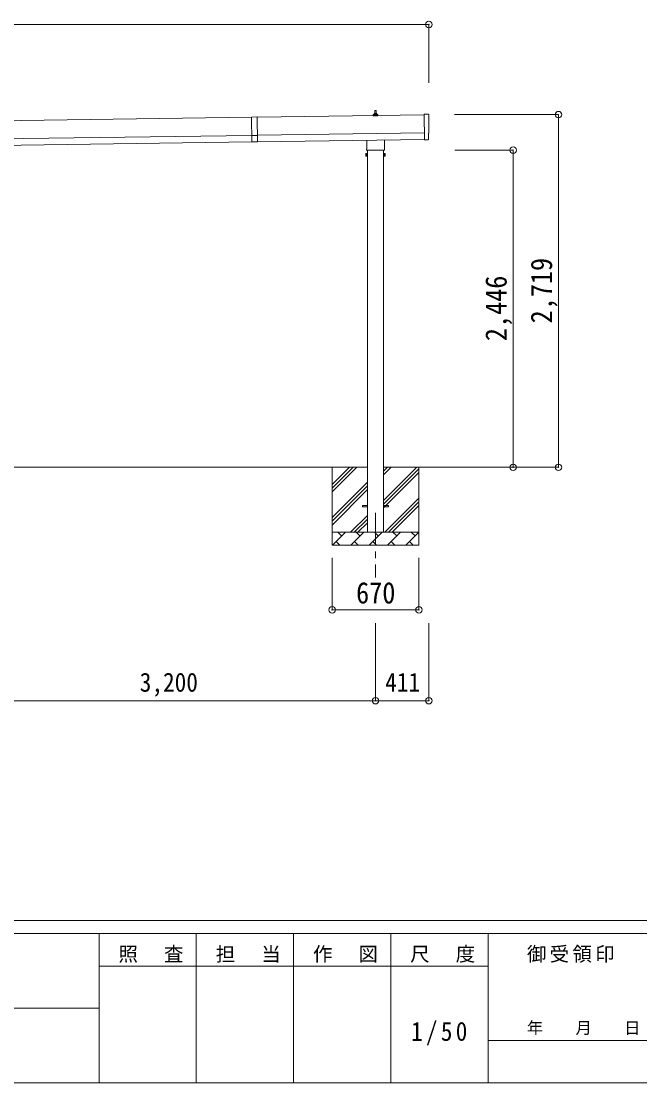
# Model space of a CAD drawing. Units: millimetres at full size, sheet at 1:50. Extents: x -14053 to 14053, y -9700 to 9700.
# Drawn here: x 3902 to 8672, y -9700 to -1516 of the extents above; entities that cross this region are included whole.
import ezdxf
from ezdxf.enums import TextEntityAlignment as Align

# ---------------------------------------------------------------- set-up
doc = ezdxf.new("R2010")
doc.units = ezdxf.units.MM
doc.header["$LTSCALE"] = 50
doc.header["$PDMODE"] = 32
doc.header["$PDSIZE"] = 50
doc.linetypes.add('CHAIN1', pattern=[8, 5, -1, 1, -1])
for name, color, linetype, lineweight in [('0-1_Defpoints', 7, 'CHAIN1', 9), ('0-2_TEXT1', 4, 'Continuous', 9), ('0-3_SHAPE', 7, 'Continuous', 9), ('0-8_TABLE1', 6, 'Continuous', 9), ('F-0', 7, 'Continuous', 9)]:
    doc.layers.add(name, color=color, linetype=linetype, lineweight=lineweight)
doc.styles.add('ＭＳ ゴシック', font='')
doc.styles.get('ＭＳ ゴシック').set_extended_font_data('MS Gothic')

msp = doc.modelspace()

# ---------------------------------------------------------------- linework, layer by layer
at = {"layer": '0-1_Defpoints'}
msp.add_line((6634.55, -5305.37), (6634.55, -5805.37), dxfattribs=at)
at = {"layer": '0-2_TEXT1'}
for p, q in [((6628.55, -2229.68), (6629.27, -2206.16)), ((6630.27, -2205.18), (6638.82, -2205.18)), ((6639.82, -2206.16), (6640.55, -2229.68)), ((5676.74, -2256.21), (-141.85, -2339.33)), ((5676.72, -2255.21), (5679.46, -2447.19)), ((7010.23, -2237.16), (5721.73, -2255.57)), ((6616.3, -2245.18), (6616.3, -2237.47)), ((6652.8, -2245.18), (6616.3, -2245.18)), ((6616.68, -2236.68), (6652.41, -2236.68)), ((6617.06, -2236.5), (6623.78, -2234.87)), ((6624.16, -2234.68), (6644.93, -2234.68)), ((6624.55, -2233.9), (6624.55, -2229.68)), ((6625.55, -2229.68), (6643.55, -2229.68)), ((6644.55, -2233.9), (6644.55, -2229.68)), ((6652.03, -2236.5), (6645.31, -2234.87)), ((6652.8, -2245.18), (6652.8, -2237.47)), ((7010.16, -2232.08), (7013, -2430.91)), ((7041.83, -2233.28), (7010.16, -2232.08)), ((-139.85, -2479.32), (5678.74, -2396.2)), ((-139.14, -2529.32), (5679.45, -2446.19)), ((5723.75, -2397.06), (5678.76, -2397.7)), ((5724.46, -2446.55), (5679.46, -2447.19)), ((5723.73, -2395.56), (7012.23, -2377.15)), ((5724.45, -2445.55), (7012.94, -2427.14)), ((6566.25, -2499.17), (6566.25, -2433.52)), ((6702.85, -2431.57), (6702.85, -2499.17)), ((7031.21, -2429.75), (7013, -2430.91)), ((7031.88, -2430.37), (7031.21, -2429.75)), ((7032.63, -2430.63), (7039.54, -2430.17)), ((6560.55, -2537.44), (6561.3, -2536.13)), ((6567.55, -2536.13), (6561.3, -2536.13)), ((6564.55, -2507.94), (6564.55, -2502.44)), ((6702.48, -2511.44), (6566.61, -2511.44)), ((6567.55, -2555.76), (6567.55, -2536.13)), ((6567.55, -2536.74), (6570.05, -2536.74)), ((6572.05, -2511.44), (6572.05, -5455.37)), ((6697.05, -5455.37), (6697.05, -2511.44)), ((6701.55, -2536.74), (6699.05, -2536.74)), ((6701.55, -2555.76), (6701.55, -2536.13)), ((6701.55, -2536.13), (6707.79, -2536.13)), ((6704.55, -2502.44), (6704.55, -2507.94)), ((6708.55, -2537.44), (6707.79, -2536.13)), ((6560.55, -2537.44), (6560.55, -2554.44)), ((6560.55, -2554.44), (6561.3, -2555.76)), ((6567.55, -2541.04), (6561.3, -2541.04)), ((6567.55, -2550.85), (6561.3, -2550.85)), ((6567.55, -2555.76), (6561.3, -2555.76)), ((6570.05, -2555.14), (6567.55, -2555.14)), ((6697.05, -2556.44), (6699.05, -2556.44)), ((6699.05, -2555.14), (6701.55, -2555.14)), ((6701.55, -2541.04), (6707.79, -2541.04)), ((6701.55, -2550.85), (6707.79, -2550.85)), ((6701.55, -2555.76), (6707.79, -2555.76)), ((6708.55, -2554.44), (6707.79, -2555.76)), ((6708.55, -2537.44), (6708.55, -2554.44)), ((6534.55, -5250.87), (6572.05, -5250.87)), ((6534.55, -5259.87), (6534.55, -5250.87)), ((6534.55, -5259.87), (6572.05, -5259.87)), ((6697.05, -5250.87), (6734.55, -5250.87)), ((6697.05, -5259.87), (6734.55, -5259.87)), ((6734.55, -5259.87), (6734.55, -5250.87))]:
    msp.add_line(p, q, dxfattribs=at)
for points in [[(5676.72, -2255.21), (5721.72, -2254.57), (5724.46, -2446.55)], [(7042.34, -2427.14), (7041.66, -2380.11), (7042.27, -2380.11)], [(6699.05, -2556.44), (6699.05, -2535.44), (6697.05, -2535.44)]]:
    msp.add_lwpolyline(points, dxfattribs=at)
msp.add_lwpolyline([(6570.05, -2556.44), (6570.05, -2535.44), (6572.05, -2535.44), (6572.05, -2556.44)], close=True, dxfattribs=at)
for centre, radius, start, end in [((6630.27, -2206.18), 1, 90, 178.60509), ((6638.82, -2206.18), 1, 1.39491, 90), ((6617.3, -2237.47), 1, 103.62699, 180), ((6623.55, -2233.9), 1, 283.62699, 0), ((6628.63, -2230.32), 4.13, 90, 171.17633), ((6625.55, -2230.68), 1, 90, 180), ((6637.88, -2229.68), 4.83, 133.60282, 180), ((6631.21, -2229.68), 4.83, 0, 46.39718), ((6640.46, -2230.32), 4.13, 8.82367, 90), ((6643.55, -2230.68), 1, 0, 90), ((6645.55, -2233.9), 1, 180, 256.37301), ((6651.8, -2237.47), 1, 0, 76.37301), ((7032.56, -2429.63), 1, 227.3164, 273.81435), ((6564.89, -2538.58), 4.34, 145.61575, 214.38425), ((6568.55, -2502.44), 4, 125.09963, 180), ((6568.55, -2507.94), 4, 180, 194.47751), ((6568.55, -2507.94), 4, 194.47751, 241.04498), ((6700.55, -2507.94), 4, 298.95502, 345.52249), ((6700.55, -2502.44), 4, 0, 54.90037), ((6700.55, -2507.94), 4, 345.52249, 0), ((6704.2, -2538.58), 4.34, 325.61575, 34.38425), ((6576.79, -2545.94), 16.24, 162.41205, 197.58795), ((6564.89, -2553.31), 4.34, 145.61575, 214.38425), ((6692.3, -2545.94), 16.24, 342.41205, 17.58795), ((6704.2, -2553.31), 4.34, 325.61575, 34.38425)]:
    msp.add_arc(centre, radius, start, end, dxfattribs=at)
for centre, major_axis, ratio, start_param, end_param in [((7041.63, -2236.27), (3, -0.04), 0.99863, 6.2683889, 7.8016218), ((11808.01, -2238.62), (-4762.89, -68.04), 0.99863, 6.268406, 6.2977043), ((7039.33, -2427.17), (2.21, -2.04), 0.9974, 5.5252311, 7.0411395), ((7042.2, -2375.71), (4.41, -0.06), 0.99863, 4.712389, 6.2976778)]:
    msp.add_ellipse(centre, major_axis=major_axis, ratio=ratio, start_param=start_param, end_param=end_param, dxfattribs=at)
at = {"layer": '0-3_SHAPE'}
for p, q in [((6572.05, -4955.37), (3497.05, -4955.37)), ((6299.55, -4955.37), (6299.55, -5555.37)), ((6299.55, -5088.85), (6433.03, -4955.37)), ((6299.55, -5145.42), (6489.6, -4955.37)), ((6299.55, -5117.14), (6461.31, -4955.37)), ((7890.81, -4955.37), (6697.05, -4955.37)), ((6697.05, -5012.48), (6754.15, -4955.37)), ((6697.05, -4984.2), (6725.87, -4955.37)), ((6697.05, -5210.47), (6952.14, -4955.37)), ((6697.05, -5238.76), (6969.55, -4966.26)), ((6299.55, -5343.41), (6572.05, -5070.91)), ((6697.05, -5267.04), (6969.55, -4994.54)), ((6299.55, -5371.7), (6572.05, -5099.2)), ((6299.55, -5399.98), (6572.05, -5127.48)), ((6706.7, -5455.37), (6969.55, -5192.53)), ((6734.99, -5455.37), (6969.55, -5220.81)), ((6763.27, -5455.37), (6969.55, -5249.1)), ((6442.14, -5455.37), (6572.05, -5325.47)), ((6470.43, -5455.37), (6572.05, -5353.76)), ((6498.71, -5455.37), (6572.05, -5382.04)), ((6299.55, -5455.37), (6969.55, -5455.37)), ((6301.7, -5555.37), (6401.7, -5455.37)), ((6373.15, -5483.93), (6344.6, -5455.37)), ((6443.12, -5555.37), (6543.12, -5455.37)), ((6514.57, -5483.93), (6486.02, -5455.37)), ((6584.55, -5555.37), (6684.55, -5455.37)), ((6655.99, -5483.93), (6627.44, -5455.37)), ((6725.97, -5555.37), (6825.97, -5455.37)), ((6797.41, -5483.93), (6768.86, -5455.37)), ((6867.39, -5555.37), (6967.39, -5455.37)), ((6938.83, -5483.93), (6910.28, -5455.37)), ((6330.26, -5526.82), (6358.81, -5555.37)), ((6471.68, -5526.82), (6500.23, -5555.37)), ((6613.1, -5526.82), (6641.65, -5555.37)), ((6754.52, -5526.82), (6783.07, -5555.37)), ((6895.94, -5526.82), (6924.49, -5555.37))]:
    msp.add_line(p, q, dxfattribs=at)
msp.add_lwpolyline([(6969.55, -4955.37), (6969.55, -5555.37), (6299.55, -5555.37)], dxfattribs=at)
at = {"layer": '0-8_TABLE1'}
for p, q in [((7045.55, -1541.26), (-174.45, -1541.26)), ((7045.55, -1541.26), (7045.55, -1991.26)), ((8045.55, -2236.37), (7244.55, -2236.37)), ((8045.55, -4955.37), (8045.55, -2236.37)), ((7695.55, -2509.66), (7245.55, -2509.66)), ((7695.55, -2509.66), (7695.55, -4955.37)), ((8045.55, -4955.37), (7244.55, -4955.37)), ((6299.55, -6054.37), (6299.55, -5654.37)), ((6969.55, -6054.37), (6969.55, -5654.37)), ((6299.55, -6054.37), (6969.55, -6054.37)), ((6634.55, -6754.37), (6634.55, -6156.37)), ((7045.55, -6754.37), (7045.55, -6156.37)), ((6634.55, -6754.37), (3434.55, -6754.37)), ((7045.55, -6754.37), (6634.55, -6754.37))]:
    msp.add_line(p, q, dxfattribs=at)
for p in [(7045.55, -1541.26), (8045.55, -2236.37), (7695.55, -2509.66), (7695.55, -4955.37), (8045.55, -4955.37), (6299.55, -6054.37), (6969.55, -6054.37), (6634.55, -6754.37), (7045.55, -6754.37)]:
    msp.add_point(p, dxfattribs=at)
at = {"layer": 'F-0', "color": 5, "lineweight": 5}
for p, q in [((-14053.43, -8450), (13346.57, -8450)), ((-14053.43, -8550), (8901.98, -8550)), ((4501.97, -8550), (4501.97, -9700)), ((5251.97, -8550), (5251.97, -9700)), ((6001.97, -8550), (6001.97, -9700)), ((6751.97, -8550), (6751.97, -9700)), ((7501.97, -8550), (7501.97, -9700)), ((4501.97, -8800), (7501.97, -8800)), ((-5748.03, -9125), (4501.97, -9125)), ((7501.97, -9375), (8901.98, -9375)), ((-14053.43, -9700), (13346.57, -9700))]:
    msp.add_line(p, q, dxfattribs=at)

# ---------------------------------------------------------------- texts
at = {"layer": '0-8_TABLE1', "color": 7, "style": 'ＭＳ ゴシック', "width": 0.9}
for s, p in [('2,719', (8045.55, -3845.87)), ('2,446', (7695.55, -3982.52))]:
    msp.add_text(s, height=165, rotation=90, dxfattribs=at).set_placement(p, align=Align.BOTTOM_LEFT)
for s, height, p in [('670', 165, (6484.55, -6054.37)), ('3,200', 146.6, (4815.8, -6729.37)), ('411', 146.6, (6708.8, -6729.37))]:
    msp.add_text(s, height=height, dxfattribs=at).set_placement(p, align=Align.BOTTOM_LEFT)
at = {"layer": 'F-0', "style": 'ＭＳ ゴシック'}
msp.add_text('年\u3000\u3000月\u3000\u3000日', height=91.64, dxfattribs=at).set_placement((7801.98, -9350), align=Align.BOTTOM_LEFT)
at = {"layer": 'F-0', "attachment_point": 7, "style": 'ＭＳ ゴシック'}
for s, insert, char_height in [('\\T1.17;照\u3000査', (4651.98, -8775), 110), ('\\T1.17;担\u3000当', (5401.98, -8775), 110), ('\\T1.17;作\u3000図', (6151.97, -8775), 110), ('\\T1.17;尺\u3000度', (6901.98, -8775), 110), ('\\T1.17;御受領印', (7801.97, -8775), 110), ('\\T1.28;\\W0.9;1/50', (6908.22, -9412.5), 146.6)]:
    msp.add_mtext(s, dxfattribs=dict(at, insert=insert, char_height=char_height))

doc.saveas('drawing.dxf')
